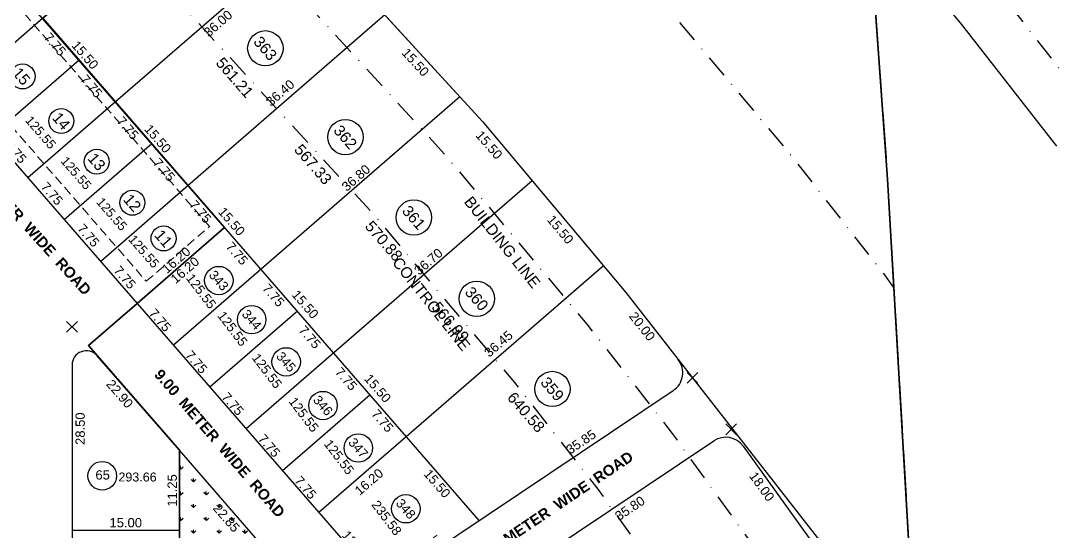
# Model space of a CAD drawing. Header units: millimetres. Extents: x 26213 to 35402, y -1028 to 2462.
# Drawn here: x 35044 to 35188.8, y 652.1 to 723.6 of the extents above; entities that cross this region are included whole.
import ezdxf
from ezdxf.enums import TextEntityAlignment as Align

# ---------------------------------------------------------------- set-up
doc = ezdxf.new("R2010")
doc.units = ezdxf.units.MM
doc.header["$PDMODE"] = 3
doc.header["$PDSIZE"] = 0.75
for name, pattern in [('1', [0]), ('DASHDOT2', [12.7, 6.35, -3.175, 0, -3.175]), ('DASHED', [19.05, 12.7, -6.35]), ('DASHED2', [9.525, 6.35, -3.175])]:
    doc.linetypes.add(name, pattern=pattern)
for name, color, linetype in [('AREA', 7, 'Continuous'), ('CENTER LINE', 225, 'Continuous'), ('Chamber', 7, '1'), ('DIMEMSION', 7, 'Continuous'), ('NUMBRING', 162, 'Continuous'), ('OPEN SPACE', 3, 'Continuous'), ('POINT', 190, 'Continuous'), ('ROAD', 7, 'Continuous'), ('SOLID HATCH', 253, 'Continuous')]:
    doc.layers.add(name, color=color, linetype=linetype)
doc.layers.add('CIRCLE', color=197, linetype='Continuous', lineweight=30)
doc.layers.add('LAYOUT PLAN', color=7, linetype='Continuous', lineweight=25)
doc.styles.get("Standard").update_dxf_attribs({"font": 'arial.ttf'})
doc.dimstyles.new('LAYOUT PLAN', dxfattribs={"dimtxt": 1.3, "dimasz": 1, "dimexe": 0.18, "dimexo": 0.0625, "dimgap": 0.09, "dimtad": 0, "dimrnd": 0.05, "dimzin": 0, "dimdsep": 46, "dimtxsty": 'Standard', "dimcen": 0, "dimse1": 1, "dimse2": 1, "dimsd1": 1, "dimsd2": 1, "dimadec": 0, "dimazin": 0, "dimtfac": 1, "dimtofl": 0, "dimtmove": 0, "dimatfit": 3, "dimfxl": 1, "dimtolj": 1, "dimtzin": 0, "dimarcsym": 0})

# ---------------------------------------------------------------- blocks, each defined once
blk = doc.blocks.new('*D3237')
at = {"layer": 'Defpoints', "color": 0, "ltscale": 2}
for p in [(35066.17, 663.56), (35067.17, 663.56), (35066.17, 630.34)]:
    blk.add_point(p, dxfattribs=at)
at = {"layer": 'DIMEMSION', "color": 0, "ltscale": 2, "insert": (35067.17, 646.95), "char_height": 1.3, "attachment_point": 5, "rotation": 89.9936}
blk.add_mtext('\\A1;33.25', dxfattribs=at)
blk = doc.blocks.new('*D3238')
at = {"layer": 'Defpoints', "color": 0, "ltscale": 2}
for p in [(35066.17, 663.56), (35081.17, 646.3), (35080.22, 645.48)]:
    blk.add_point(p, dxfattribs=at)
at = {"layer": 'DIMEMSION', "color": 0, "ltscale": 2, "insert": (35072.73, 654.11), "char_height": 1.3, "attachment_point": 5, "rotation": 310.9759}
blk.add_mtext('\\A1;22.85', dxfattribs=at)
blk = doc.blocks.new('*D3271')
at = {"layer": 'Defpoints', "color": 0, "ltscale": 2}
for p in [(35072.48, 694.72), (35076.76, 688.17), (35077.57, 688.87)]:
    blk.add_point(p, dxfattribs=at)
at = {"layer": 'DIMEMSION', "color": 0, "ltscale": 2, "insert": (35074.21, 691.09), "char_height": 1.3, "attachment_point": 5, "rotation": 310.9759}
blk.add_mtext('\\A1;7.75', dxfattribs=at)
blk = doc.blocks.new('*D3272')
at = {"layer": 'Defpoints', "color": 0, "ltscale": 2}
for p in [(35077.57, 688.87), (35081.84, 682.32), (35082.65, 683.02)]:
    blk.add_point(p, dxfattribs=at)
at = {"layer": 'DIMEMSION', "color": 0, "ltscale": 2, "insert": (35079.3, 685.24), "char_height": 1.3, "attachment_point": 5, "rotation": 310.9759}
blk.add_mtext('\\A1;7.75', dxfattribs=at)
blk = doc.blocks.new('*D3273')
at = {"layer": 'Defpoints', "color": 0, "ltscale": 2}
for p in [(35082.65, 683.02), (35086.92, 676.47), (35087.73, 677.17)]:
    blk.add_point(p, dxfattribs=at)
at = {"layer": 'DIMEMSION', "color": 0, "ltscale": 2, "insert": (35084.38, 679.39), "char_height": 1.3, "attachment_point": 5, "rotation": 310.9759}
blk.add_mtext('\\A1;7.75', dxfattribs=at)
blk = doc.blocks.new('*D3274')
at = {"layer": 'Defpoints', "color": 0, "ltscale": 2}
for p in [(35087.73, 677.17), (35092, 670.62), (35092.81, 671.32)]:
    blk.add_point(p, dxfattribs=at)
at = {"layer": 'DIMEMSION', "color": 0, "ltscale": 2, "insert": (35089.46, 673.54), "char_height": 1.3, "attachment_point": 5, "rotation": 310.9759}
blk.add_mtext('\\A1;7.75', dxfattribs=at)
blk = doc.blocks.new('*D3275')
at = {"layer": 'Defpoints', "color": 0, "ltscale": 2}
for p in [(35092.81, 671.32), (35097.08, 664.76), (35097.89, 665.47)]:
    blk.add_point(p, dxfattribs=at)
at = {"layer": 'DIMEMSION', "color": 0, "ltscale": 2, "insert": (35094.54, 667.69), "char_height": 1.3, "attachment_point": 5, "rotation": 310.9759}
blk.add_mtext('\\A1;7.75', dxfattribs=at)
blk = doc.blocks.new('*D3276')
at = {"layer": 'Defpoints', "color": 0, "ltscale": 2}
for p in [(35097.89, 665.47), (35107.25, 653.06), (35108.06, 653.76)]:
    blk.add_point(p, dxfattribs=at)
at = {"layer": 'DIMEMSION', "color": 0, "ltscale": 2, "insert": (35102.17, 658.91), "char_height": 1.3, "attachment_point": 5, "rotation": 310.9759}
blk.add_mtext('\\A1;15.50', dxfattribs=at)
blk = doc.blocks.new('*D3277')
at = {"layer": 'Defpoints', "color": 0, "ltscale": 2}
for p in [(35107.52, 654.57), (35108.06, 653.76), (35094.49, 644.68)]:
    blk.add_point(p, dxfattribs=at)
at = {"layer": 'DIMEMSION', "color": 0, "ltscale": 2, "insert": (35100.74, 650.03), "char_height": 1.3, "attachment_point": 5, "rotation": 33.825}
blk.add_mtext('\\A1;16.35', dxfattribs=at)
blk = doc.blocks.new('*D3278')
at = {"layer": 'Defpoints', "color": 0, "ltscale": 2}
for p in [(35085.66, 654.85), (35086.33, 655.43), (35094.49, 644.68)]:
    blk.add_point(p, dxfattribs=at)
at = {"layer": 'DIMEMSION', "color": 0, "ltscale": 2, "insert": (35090.75, 650.34), "char_height": 1.3, "attachment_point": 5, "rotation": 310.9759}
blk.add_mtext('\\A1;13.45', dxfattribs=at)
blk = doc.blocks.new('*D3279')
at = {"layer": 'Defpoints', "color": 0, "ltscale": 2}
for p in [(35080.58, 660.7), (35081.25, 661.28), (35085.66, 654.85)]:
    blk.add_point(p, dxfattribs=at)
at = {"layer": 'DIMEMSION', "color": 0, "ltscale": 2, "insert": (35083.79, 658.35), "char_height": 1.3, "attachment_point": 5, "rotation": 310.9759}
blk.add_mtext('\\A1;7.75', dxfattribs=at)
blk = doc.blocks.new('*D3280')
at = {"layer": 'Defpoints', "color": 0, "ltscale": 2}
for p in [(35075.5, 666.55), (35076.17, 667.13), (35080.58, 660.7)]:
    blk.add_point(p, dxfattribs=at)
at = {"layer": 'DIMEMSION', "color": 0, "ltscale": 2, "insert": (35078.71, 664.2), "char_height": 1.3, "attachment_point": 5, "rotation": 310.9759}
blk.add_mtext('\\A1;7.75', dxfattribs=at)
blk = doc.blocks.new('*D3281')
at = {"layer": 'Defpoints', "color": 0, "ltscale": 2}
for p in [(35070.42, 672.4), (35071.08, 672.98), (35075.5, 666.55)]:
    blk.add_point(p, dxfattribs=at)
at = {"layer": 'DIMEMSION', "color": 0, "ltscale": 2, "insert": (35073.62, 670.05), "char_height": 1.3, "attachment_point": 5, "rotation": 310.9759}
blk.add_mtext('\\A1;7.75', dxfattribs=at)
blk = doc.blocks.new('*D3282')
at = {"layer": 'Defpoints', "color": 0, "ltscale": 2}
for p in [(35065.33, 678.25), (35066, 678.83), (35070.42, 672.4)]:
    blk.add_point(p, dxfattribs=at)
at = {"layer": 'DIMEMSION', "color": 0, "ltscale": 2, "insert": (35068.54, 675.9), "char_height": 1.3, "attachment_point": 5, "rotation": 310.9759}
blk.add_mtext('\\A1;7.75', dxfattribs=at)
blk = doc.blocks.new('*D3283')
at = {"layer": 'Defpoints', "color": 0, "ltscale": 2}
for p in [(35060.25, 684.1), (35060.92, 684.68), (35065.33, 678.25)]:
    blk.add_point(p, dxfattribs=at)
at = {"layer": 'DIMEMSION', "color": 0, "ltscale": 2, "insert": (35063.46, 681.76), "char_height": 1.3, "attachment_point": 5, "rotation": 310.9759}
blk.add_mtext('\\A1;7.75', dxfattribs=at)
blk = doc.blocks.new('*D3286')
at = {"layer": 'Defpoints', "color": 0, "ltscale": 2}
for p in [(35094.89, 724.45), (35105.35, 713), (35104.37, 712.11)]:
    blk.add_point(p, dxfattribs=at)
at = {"layer": 'DIMEMSION', "color": 0, "ltscale": 2, "insert": (35099.14, 717.83), "char_height": 1.3, "attachment_point": 5, "rotation": 312.4347}
blk.add_mtext('\\A1;15.50', dxfattribs=at)
blk = doc.blocks.new('*D3287')
at = {"layer": 'Defpoints', "color": 0, "ltscale": 2}
for p in [(35105.35, 713), (35115.51, 701.3), (35114.5, 700.42)]:
    blk.add_point(p, dxfattribs=at)
at = {"layer": 'DIMEMSION', "color": 0, "ltscale": 2, "insert": (35109.42, 706.27), "char_height": 1.3, "attachment_point": 5, "rotation": 310.9759}
blk.add_mtext('\\A1;15.50', dxfattribs=at)
blk = doc.blocks.new('*D3288')
at = {"layer": 'Defpoints', "color": 0, "ltscale": 2}
for p in [(35115.45, 701.25), (35125.4, 689.36), (35124.35, 688.48)]:
    blk.add_point(p, dxfattribs=at)
at = {"layer": 'DIMEMSION', "color": 0, "ltscale": 2, "insert": (35119.38, 694.43), "char_height": 1.3, "attachment_point": 5, "rotation": 309.9354}
blk.add_mtext('\\A1;15.50', dxfattribs=at)
blk = doc.blocks.new('*D3289')
at = {"layer": 'Defpoints', "color": 0, "ltscale": 2}
for p in [(35125.4, 689.36), (35137.83, 673.71), (35137.02, 673.08)]:
    blk.add_point(p, dxfattribs=at)
at = {"layer": 'DIMEMSION', "color": 0, "ltscale": 2, "insert": (35130.81, 680.9), "char_height": 1.3, "attachment_point": 5, "rotation": 308.4379}
blk.add_mtext('\\A1;20.00', dxfattribs=at)
blk = doc.blocks.new('*D3290')
at = {"layer": 'Defpoints', "color": 0, "ltscale": 2}
for p in [(35137.15, 674.72), (35137.83, 673.71), (35108.06, 653.76)]:
    blk.add_point(p, dxfattribs=at)
at = {"layer": 'DIMEMSION', "color": 0, "ltscale": 2, "insert": (35122.27, 664.74), "char_height": 1.3, "attachment_point": 5, "rotation": 33.825}
blk.add_mtext('\\A1;35.85', dxfattribs=at)
blk = doc.blocks.new('*D3291')
at = {"layer": 'Defpoints', "color": 0, "ltscale": 2}
for p in [(35124.5, 690.41), (35125.4, 689.36), (35097.89, 665.47)]:
    blk.add_point(p, dxfattribs=at)
at = {"layer": 'DIMEMSION', "color": 0, "ltscale": 2, "insert": (35110.74, 678.46), "char_height": 1.3, "attachment_point": 5, "rotation": 40.9759}
blk.add_mtext('\\A1;36.45', dxfattribs=at)
blk = doc.blocks.new('*D3292')
at = {"layer": 'Defpoints', "color": 0, "ltscale": 2}
for p in [(35114.81, 701.99), (35115.45, 701.25), (35087.73, 677.17)]:
    blk.add_point(p, dxfattribs=at)
at = {"layer": 'DIMEMSION', "color": 0, "ltscale": 2, "insert": (35100.95, 689.95), "char_height": 1.3, "attachment_point": 5, "rotation": 40.9759}
blk.add_mtext('\\A1;36.70', dxfattribs=at)
blk = doc.blocks.new('*D3293')
at = {"layer": 'Defpoints', "color": 0, "ltscale": 2}
for p in [(35104.72, 713.73), (35105.35, 713), (35077.57, 688.87)]:
    blk.add_point(p, dxfattribs=at)
at = {"layer": 'DIMEMSION', "color": 0, "ltscale": 2, "insert": (35090.83, 701.66), "char_height": 1.3, "attachment_point": 5, "rotation": 40.9777}
blk.add_mtext('\\A1;36.80', dxfattribs=at)
blk = doc.blocks.new('*D3294')
at = {"layer": 'Defpoints', "color": 0, "ltscale": 2}
for p in [(35093.99, 725.48), (35094.89, 724.45), (35067.4, 700.58)]:
    blk.add_point(p, dxfattribs=at)
at = {"layer": 'DIMEMSION', "color": 0, "ltscale": 2, "insert": (35080.25, 713.54), "char_height": 1.3, "attachment_point": 5, "rotation": 40.9759}
blk.add_mtext('\\A1;36.40', dxfattribs=at)
blk = doc.blocks.new('*D3295')
at = {"layer": 'Defpoints', "color": 0, "ltscale": 2}
for p in [(35084.42, 735.89), (35085.15, 735.06), (35057.24, 712.28)]:
    blk.add_point(p, dxfattribs=at)
at = {"layer": 'DIMEMSION', "color": 0, "ltscale": 2, "insert": (35071.56, 723.25), "char_height": 1.3, "attachment_point": 5, "rotation": 40.9759}
blk.add_mtext('\\A1;36.00', dxfattribs=at)
blk = doc.blocks.new('*D3296')
at = {"layer": 'Defpoints', "color": 0, "ltscale": 2}
for p in [(35047.07, 723.98), (35058.07, 713), (35057.24, 712.28)]:
    blk.add_point(p, dxfattribs=at)
at = {"layer": 'DIMEMSION', "color": 0, "ltscale": 2, "insert": (35052.99, 718.85), "char_height": 1.3, "attachment_point": 5, "rotation": 310.9759}
blk.add_mtext('\\A1;15.50', dxfattribs=at)
blk = doc.blocks.new('*D3297')
at = {"layer": 'Defpoints', "color": 0, "ltscale": 2}
for p in [(35057.24, 712.28), (35068.22, 701.29), (35067.4, 700.58)]:
    blk.add_point(p, dxfattribs=at)
at = {"layer": 'DIMEMSION', "color": 0, "ltscale": 2, "insert": (35063.14, 707.14), "char_height": 1.3, "attachment_point": 5, "rotation": 310.9759}
blk.add_mtext('\\A1;15.50', dxfattribs=at)
blk = doc.blocks.new('*D3298')
at = {"layer": 'Defpoints', "color": 0, "ltscale": 2}
for p in [(35067.4, 700.58), (35078.54, 689.72), (35077.57, 688.87)]:
    blk.add_point(p, dxfattribs=at)
at = {"layer": 'DIMEMSION', "color": 0, "ltscale": 2, "insert": (35073.46, 695.57), "char_height": 1.3, "attachment_point": 5, "rotation": 310.9759}
blk.add_mtext('\\A1;15.50', dxfattribs=at)
blk = doc.blocks.new('*D3299')
at = {"layer": 'Defpoints', "color": 0, "ltscale": 2}
for p in [(35077.56, 688.87), (35088.82, 678.12), (35087.73, 677.17)]:
    blk.add_point(p, dxfattribs=at)
at = {"layer": 'DIMEMSION', "color": 0, "ltscale": 2, "insert": (35083.74, 683.97), "char_height": 1.3, "attachment_point": 5, "rotation": 310.9759}
blk.add_mtext('\\A1;15.50', dxfattribs=at)
blk = doc.blocks.new('*D3300')
at = {"layer": 'Defpoints', "color": 0, "ltscale": 2}
for p in [(35087.73, 677.17), (35098.94, 666.38), (35097.89, 665.47)]:
    blk.add_point(p, dxfattribs=at)
at = {"layer": 'DIMEMSION', "color": 0, "ltscale": 2, "insert": (35093.86, 672.23), "char_height": 1.3, "attachment_point": 5, "rotation": 310.9759}
blk.add_mtext('\\A1;15.50', dxfattribs=at)
blk = doc.blocks.new('*D3301')
at = {"layer": 'Defpoints', "color": 0, "ltscale": 2}
for p in [(35143.23, 666.5), (35143.96, 665.4), (35113.5, 646.58)]:
    blk.add_point(p, dxfattribs=at)
at = {"layer": 'DIMEMSION', "color": 0, "ltscale": 2, "insert": (35129.1, 655.45), "char_height": 1.3, "attachment_point": 5, "rotation": 33.825}
blk.add_mtext('\\A1;35.80', dxfattribs=at)
blk = doc.blocks.new('*D3302')
at = {"layer": 'Defpoints', "color": 0, "ltscale": 2}
for p in [(35143.23, 666.5), (35153.72, 651.86), (35152.77, 651.18)]:
    blk.add_point(p, dxfattribs=at)
at = {"layer": 'DIMEMSION', "color": 0, "ltscale": 2, "insert": (35147.53, 658.5), "char_height": 1.3, "attachment_point": 5, "rotation": 305.6566}
blk.add_mtext('\\A1;18.00', dxfattribs=at)
blk = doc.blocks.new('*D3317')
at = {"layer": 'Defpoints', "color": 0, "ltscale": 2}
for p in [(35097.89, 665.47), (35098.77, 664.46), (35085.66, 654.85)]:
    blk.add_point(p, dxfattribs=at)
at = {"layer": 'DIMEMSION', "color": 0, "ltscale": 2, "insert": (35092.65, 659.15), "char_height": 1.3, "attachment_point": 5, "rotation": 40.9759}
blk.add_mtext('\\A1;16.20', dxfattribs=at)
blk = doc.blocks.new('*D3056')
at = {"layer": 'Defpoints', "color": 0, "ltscale": 2}
for p in [(35072.48, 694.72), (35073.05, 694.07), (35060.25, 684.1)]:
    blk.add_point(p, dxfattribs=at)
at = {"layer": 'DIMEMSION', "color": 0, "ltscale": 2, "insert": (35066.94, 688.76), "char_height": 1.3, "attachment_point": 5, "rotation": 40.9759}
blk.add_mtext('\\A1;16.20', dxfattribs=at)
blk = doc.blocks.new('*D3694')
at = {"layer": 'Defpoints', "color": 0, "ltscale": 2}
for p in [(35051.17, 652.34), (35052.31, 652.34), (35051.17, 642.34)]:
    blk.add_point(p, dxfattribs=at)
at = {"layer": 'DIMEMSION', "color": 0, "ltscale": 2, "insert": (35052.31, 647.34), "char_height": 1.3, "attachment_point": 5, "rotation": 90}
blk.add_mtext('\\A1;10.00', dxfattribs=at)
blk = doc.blocks.new('*D3695')
at = {"layer": 'Defpoints', "color": 0, "ltscale": 2}
for p in [(35051.17, 680.84), (35052.31, 680.84), (35051.17, 652.34)]:
    blk.add_point(p, dxfattribs=at)
at = {"layer": 'DIMEMSION', "color": 0, "ltscale": 2, "insert": (35052.31, 666.59), "char_height": 1.3, "attachment_point": 5, "rotation": 90}
blk.add_mtext('\\A1;28.50', dxfattribs=at)
blk = doc.blocks.new('*D3696')
at = {"layer": 'Defpoints', "color": 0, "ltscale": 2}
for p in [(35051.17, 680.84), (35066.17, 663.56), (35065.33, 662.84)]:
    blk.add_point(p, dxfattribs=at)
at = {"layer": 'DIMEMSION', "color": 0, "ltscale": 2, "insert": (35057.83, 671.47), "char_height": 1.3, "attachment_point": 5, "rotation": 310.9759}
blk.add_mtext('\\A1;22.90', dxfattribs=at)
blk = doc.blocks.new('*D3697')
at = {"layer": 'Defpoints', "color": 0, "ltscale": 2}
for p in [(35066.17, 663.56), (35065.17, 652.34), (35066.17, 652.34)]:
    blk.add_point(p, dxfattribs=at)
at = {"layer": 'DIMEMSION', "color": 0, "ltscale": 2, "insert": (35065.17, 657.95), "char_height": 1.3, "attachment_point": 5, "rotation": 90}
blk.add_mtext('\\A1;11.25', dxfattribs=at)
blk = doc.blocks.new('*D3698')
at = {"layer": 'Defpoints', "color": 0, "ltscale": 2}
for p in [(35066.17, 652.34), (35065.17, 642.34), (35066.17, 642.34)]:
    blk.add_point(p, dxfattribs=at)
at = {"layer": 'DIMEMSION', "color": 0, "ltscale": 2, "insert": (35065.17, 647.34), "char_height": 1.3, "attachment_point": 5, "rotation": 90}
blk.add_mtext('\\A1;10.00', dxfattribs=at)
blk = doc.blocks.new('*D3806')
at = {"layer": 'Defpoints', "color": 0, "ltscale": 2}
for p in [(35051.17, 653.43), (35051.17, 652.34), (35066.17, 652.34)]:
    blk.add_point(p, dxfattribs=at)
at = {"layer": 'DIMEMSION', "color": 0, "ltscale": 2, "insert": (35058.67, 653.43), "char_height": 1.3, "attachment_point": 5}
blk.add_mtext('\\A1;15.00', dxfattribs=at)
blk = doc.blocks.new('*D3807')
at = {"layer": 'Defpoints', "color": 0, "ltscale": 2}
for p in [(35066.57, 699.86), (35067.4, 700.58), (35072.48, 694.72)]:
    blk.add_point(p, dxfattribs=at)
at = {"layer": 'DIMEMSION', "color": 0, "ltscale": 2, "insert": (35069.11, 696.93), "char_height": 1.3, "attachment_point": 5, "rotation": 310.9759}
blk.add_mtext('\\A1;7.75', dxfattribs=at)
blk = doc.blocks.new('*D3808')
at = {"layer": 'Defpoints', "color": 0, "ltscale": 2}
for p in [(35061.49, 705.71), (35062.32, 706.43), (35067.4, 700.58)]:
    blk.add_point(p, dxfattribs=at)
at = {"layer": 'DIMEMSION', "color": 0, "ltscale": 2, "insert": (35064.03, 702.78), "char_height": 1.3, "attachment_point": 5, "rotation": 310.9759}
blk.add_mtext('\\A1;7.75', dxfattribs=at)
blk = doc.blocks.new('*D3809')
at = {"layer": 'Defpoints', "color": 0, "ltscale": 2}
for p in [(35056.41, 711.56), (35057.24, 712.28), (35062.32, 706.43)]:
    blk.add_point(p, dxfattribs=at)
at = {"layer": 'DIMEMSION', "color": 0, "ltscale": 2, "insert": (35058.95, 708.63), "char_height": 1.3, "attachment_point": 5, "rotation": 310.9759}
blk.add_mtext('\\A1;7.75', dxfattribs=at)
blk = doc.blocks.new('*D3810')
at = {"layer": 'Defpoints', "color": 0, "ltscale": 2}
for p in [(35051.33, 717.41), (35052.15, 718.13), (35057.24, 712.28)]:
    blk.add_point(p, dxfattribs=at)
at = {"layer": 'DIMEMSION', "color": 0, "ltscale": 2, "insert": (35053.87, 714.48), "char_height": 1.3, "attachment_point": 5, "rotation": 310.9759}
blk.add_mtext('\\A1;7.75', dxfattribs=at)
blk = doc.blocks.new('*D3811')
at = {"layer": 'Defpoints', "color": 0, "ltscale": 2}
for p in [(35046.24, 723.26), (35047.07, 723.98), (35052.15, 718.13)]:
    blk.add_point(p, dxfattribs=at)
at = {"layer": 'DIMEMSION', "color": 0, "ltscale": 2, "insert": (35048.79, 720.34), "char_height": 1.3, "attachment_point": 5, "rotation": 310.9759}
blk.add_mtext('\\A1;7.75', dxfattribs=at)
blk = doc.blocks.new('*D3816')
at = {"layer": 'Defpoints', "color": 0, "ltscale": 2}
for p in [(35071.83, 695.47), (35072.48, 694.72), (35060.25, 684.1)]:
    blk.add_point(p, dxfattribs=at)
at = {"layer": 'DIMEMSION', "color": 0, "ltscale": 2, "insert": (35065.72, 690.16), "char_height": 1.3, "attachment_point": 5, "rotation": 40.9759}
blk.add_mtext('\\A1;16.20', dxfattribs=at)
blk = doc.blocks.new('*D3817')
at = {"layer": 'Defpoints', "color": 0, "ltscale": 2}
for p in [(35055.17, 689.95), (35056, 690.67), (35060.25, 684.1)]:
    blk.add_point(p, dxfattribs=at)
at = {"layer": 'DIMEMSION', "color": 0, "ltscale": 2, "insert": (35058.54, 687.74), "char_height": 1.3, "attachment_point": 5, "rotation": 310.9759}
blk.add_mtext('\\A1;7.75', dxfattribs=at)
blk = doc.blocks.new('*D3818')
at = {"layer": 'Defpoints', "color": 0, "ltscale": 2}
for p in [(35050.91, 696.52), (35050.09, 695.8), (35055.17, 689.95)]:
    blk.add_point(p, dxfattribs=at)
at = {"layer": 'DIMEMSION', "color": 0, "ltscale": 2, "insert": (35053.46, 693.6), "char_height": 1.3, "attachment_point": 5, "rotation": 310.9759}
blk.add_mtext('\\A1;7.75', dxfattribs=at)
blk = doc.blocks.new('*D3819')
at = {"layer": 'Defpoints', "color": 0, "ltscale": 2}
for p in [(35045.83, 702.37), (35045.01, 701.65), (35050.09, 695.8)]:
    blk.add_point(p, dxfattribs=at)
at = {"layer": 'DIMEMSION', "color": 0, "ltscale": 2, "insert": (35048.37, 699.45), "char_height": 1.3, "attachment_point": 5, "rotation": 310.9759}
blk.add_mtext('\\A1;7.75', dxfattribs=at)
blk = doc.blocks.new('*D3820')
at = {"layer": 'Defpoints', "color": 0, "ltscale": 2}
for p in [(35040.75, 708.22), (35039.92, 707.51), (35045.01, 701.65)]:
    blk.add_point(p, dxfattribs=at)
at = {"layer": 'DIMEMSION', "color": 0, "ltscale": 2, "insert": (35043.29, 705.3), "char_height": 1.3, "attachment_point": 5, "rotation": 310.9759}
blk.add_mtext('\\A1;7.75', dxfattribs=at)

msp = doc.modelspace()

# ---------------------------------------------------------------- hatches: boundary and pattern name
h = msp.add_hatch()
h.set_pattern_fill('GRASS,_O', color=3, scale=0.1)
h.set_pattern_definition([(90, (4923.2126, 626.8076), (-1.79605, 1.79605), [0.47625, -3.11585]), (45, (4923.2126, 626.8076), (-1.79605122, 1.79605122), [0.47625, -2.06375]), (135, (4923.2126, 626.8076), (-1.79605122, -1.79605122), [0.47625, -2.06375])])
h.paths.add_polyline_path([(35066.167, 630.335), (35081.167, 630.335), (35081.167, 645.175, 0.1807211), (35080.432, 647.142), (35066.171, 663.562), (35066.167, 653.196)])
h.paths.add_polyline_path([(35074.599, 636.912, -1), (35070.599, 636.912, -1)], flags=16)
h.paths.add_polyline_path([(35071.014, 630.247), (35076.209, 630.247), (35076.209, 632.925), (35071.014, 632.925)], flags=9)
h.paths.add_polyline_path([(35081.436, 635.656), (35081.436, 640.85), (35078.757, 640.85), (35078.757, 635.656)], flags=9)
h.paths.add_polyline_path([(35068.514, 644.349), (35068.514, 649.544), (35065.835, 649.544), (35065.835, 644.349)], flags=9)
h.paths.add_polyline_path([(35070.011, 655.18), (35073.418, 651.258), (35075.44, 653.014), (35072.034, 656.936)], flags=24)
h.paths.add_polyline_path([(35070.904, 634.61), (35074.399, 634.61), (35074.399, 639.383), (35070.904, 639.383)], flags=24)
h.paths.add_polyline_path([(35067.958, 639.909), (35080.249, 639.909), (35080.249, 644.712), (35067.958, 644.712)], flags=24)

# ---------------------------------------------------------------- linework, layer by layer
at = {"ltscale": 2}
msp.add_line((35082.647, 683.021), (35070.416, 672.398), dxfattribs=at)
at = {"color": 1, "lineweight": 35}
for points in [[(35178.167, 404.589), (35181.38, 290.065), (35181.38, 290.065), (34953.574, 285.764), (34953.574, 567.995), (34956.321, 602.668), (34961.196, 880.404), (35152.829, 872.299), (35165.087, 701.488), (35174.34, 542.335), (35174.387, 542.333), (35178.167, 404.589)], [(35060.252, 684.101), (35060.252, 684.101), (35072.483, 694.724), (35047.073, 723.98), (35073.542, 746.97), (35051.681, 768.47), (35029.209, 788.595), (35005.929, 807.673), (34981.342, 826.215), (34960.503, 840.963), (34959.33, 774.106), (34958.891, 749.106), (34958.575, 731.106), (34958.364, 719.106), (34957.387, 663.432), (34956.843, 632.442), (34956.606, 618.92), (34956.321, 602.668), (34953.574, 567.995), (34953.574, 539.335), (34953.574, 484.486)], [(35060.252, 684.101), (35060.252, 684.101), (35072.483, 694.724), (35047.073, 723.98), (35073.542, 746.97), (35051.681, 768.47), (35029.209, 788.595), (35005.929, 807.673), (34981.342, 826.215), (34960.503, 840.963), (34959.33, 774.106), (34958.891, 749.106), (34958.575, 731.106), (34958.364, 719.106), (34957.387, 663.432), (34956.843, 632.442), (34956.606, 618.92), (34956.321, 602.668), (34953.574, 567.995), (34953.574, 539.335), (34953.574, 484.486)], [(35066.167, 441.835), (35066.167, 653.196), (35066.171, 663.562), (35053.457, 678.199), (35060.252, 684.101)], [(35066.167, 441.835), (35066.167, 653.196), (35066.171, 663.562), (35053.457, 678.199), (35060.252, 684.101)]]:
    msp.add_lwpolyline(points, dxfattribs=at)
at = {"layer": 'CENTER LINE', "color": 5, "linetype": 'DASHDOT2', "ltscale": 0.5, "flags": 128}
for points in [[(34949.604, 928.023), (34993.301, 899.834), (35020.874, 880.318), (35047.35, 860.353), (35072.814, 839.485), (35097.545, 817.336), (35129.258, 786.147), (35158.923, 753.699), (35180.658, 727.736), (35194.28, 710.272), (35196.036, 707.825)], [(34929.547, 896.931), (34972.575, 869.174), (34999.043, 850.44), (35024.476, 831.261), (35048.734, 811.382), (35072.217, 790.35), (35102.613, 760.456), (35131.071, 729.328), (35151.877, 704.476), (35164.649, 688.101), (35165.973, 686.256)], [(34929.547, 896.931), (34972.575, 869.174), (34999.043, 850.44), (35024.476, 831.261), (35048.734, 811.382), (35072.217, 790.35), (35102.613, 760.456), (35131.071, 729.328), (35151.877, 704.476), (35164.649, 688.101), (35165.973, 686.256)]]:
    msp.add_lwpolyline(points, dxfattribs=at)
at = {"layer": 'CENTER LINE', "color": 1, "linetype": 'DASHDOT2', "ltscale": 0.5, "flags": 128}
for points in [[(34929.547, 852.9), (34951.849, 838.513), (34977.212, 820.562), (35001.602, 802.17), (35024.653, 783.278), (35046.889, 763.364), (35075.968, 734.765), (35103.219, 704.958), (35123.096, 681.216), (35135.018, 665.93), (35152.335, 641.793), (35170.116, 614.987)], [(34929.547, 852.9), (34951.849, 838.513), (34977.212, 820.562), (35001.602, 802.17), (35024.653, 783.278), (35046.889, 763.364), (35075.968, 734.765), (35103.219, 704.958), (35121.077, 683.627)]]:
    msp.add_lwpolyline(points, dxfattribs=at)
at = {"layer": 'CENTER LINE', "linetype": 'DASHDOT2', "ltscale": 0.5, "flags": 128}
for points in [[(34929.547, 837.43), (34944.566, 827.741), (34969.541, 810.064), (34993.565, 791.948), (35016.193, 773.404), (35037.99, 753.883), (35066.607, 725.739), (35093.433, 696.396), (35112.983, 673.043), (35124.607, 658.14), (35141.633, 634.408), (35171.615, 589.211)], [(34929.547, 837.43), (34944.566, 827.741), (34969.541, 810.064), (34993.565, 791.948), (35016.193, 773.404), (35037.99, 753.883), (35066.607, 725.739), (35093.433, 696.396), (35110.926, 675.501)]]:
    msp.add_lwpolyline(points, dxfattribs=at)
at = {"layer": 'Chamber', "linetype": 'DASHED2'}
for p, q in [((35152.829, 872.299), (35165.087, 701.488)), ((35165.087, 701.488), (35174.34, 542.335))]:
    msp.add_line(p, q, dxfattribs=at)
at = {"layer": 'CIRCLE'}
for centre, radius in [((35078.172, 719.784), 2.47), ((35044.259, 715.848), 1.744), ((35049.662, 709.607), 1.744), ((35089.356, 707.37), 2.47), ((35054.621, 703.917), 1.744), ((35059.602, 698.181), 1.744), ((35098.917, 696.119), 2.47), ((35063.949, 693.192), 1.744), ((35071.674, 687.311), 1.982), ((35107.698, 684.76), 2.47), ((35076.271, 681.833), 1.982), ((35081.08, 675.935), 1.982), ((35118.267, 672.14), 2.47), ((35086.223, 669.829), 1.982), ((35091.156, 663.89), 1.982), ((35055.385, 659.997), 2), ((35097.799, 655.381), 1.982)]:
    msp.add_circle(centre, radius, dxfattribs=at)
at = {"layer": 'LAYOUT PLAN', "lineweight": 25}
for p, q in [((35152.829, 872.299), (35165.087, 701.488)), ((35152.829, 872.299), (35165.087, 701.488)), ((35165.087, 701.488), (35174.34, 542.335)), ((35066.171, 663.562), (35054.677, 676.795)), ((35066.171, 663.562), (35054.677, 676.795)), ((35051.167, 675.484), (35051.167, 545.335)), ((35066.167, 652.335), (35051.167, 652.335))]:
    msp.add_line(p, q, dxfattribs=at)
at = {"layer": 'LAYOUT PLAN', "ltscale": 2}
for p, q in [((35072.483, 694.724), (35025.368, 748.97)), ((35081.009, 739.626), (35108.488, 709.569)), ((35108.058, 653.765), (35047.073, 723.98)), ((35108.488, 709.569), (35128.541, 685.616)), ((35128.541, 685.616), (35135.843, 676.254)), ((35060.252, 684.101), (35092.759, 646.675)), ((35096.694, 646.15), (35135.148, 671.917)), ((35102.526, 639.224), (35140.813, 664.879)), ((35144.921, 664.136), (35158.097, 645.769))]:
    msp.add_line(p, q, dxfattribs=at)
at = {"layer": 'LAYOUT PLAN'}
for p, q in [((35012.902, 738.617), (35060.252, 684.101)), ((35084.424, 735.891), (35057.237, 712.278)), ((35094.886, 724.447), (35067.401, 700.575)), ((35047.073, 723.98), (35034.842, 713.357)), ((35052.155, 718.129), (35039.924, 707.506)), ((35105.348, 713.004), (35065.334, 678.25)), ((35057.237, 712.278), (35045.006, 701.655)), ((35062.319, 706.426), (35050.088, 695.803)), ((35115.452, 701.25), (35075.498, 666.548)), ((35067.401, 700.575), (35055.17, 689.952)), ((35125.404, 689.363), (35085.662, 654.845)), ((35092.811, 671.32), (35080.58, 660.697))]:
    msp.add_line(p, q, dxfattribs=at)
at = {"layer": 'LAYOUT PLAN', "lineweight": 25, "flags": 128}
msp.add_lwpolyline([(34943.26, 923.785), (34989.379, 894.034), (35016.744, 874.666), (35043.023, 854.849), (35068.258, 834.168), (35092.753, 812.23), (35124.217, 781.287), (35153.654, 749.088), (35175.213, 723.336), (35188.674, 706.077)], dxfattribs=at)
at = {"layer": 'LAYOUT PLAN', "flags": 128}
for points in [[(35016.811, 798.733, -0.0265914), (35017.068, 798.545), (35029.209, 788.595), (35051.681, 768.47), (35081.009, 739.626), (35108.488, 709.569), (35128.541, 685.616)], [(35016.811, 798.733, -0.0265914), (35017.068, 798.545), (35029.209, 788.595), (35051.681, 768.47), (35081.009, 739.626), (35108.488, 709.569), (35128.541, 685.616), (35169.028, 633.708)]]:
    msp.add_lwpolyline(points, format="xyb", dxfattribs=at)
at = {"layer": 'LAYOUT PLAN', "lineweight": 25}
msp.add_arc((35053.167, 675.484), 2, 40.97595, 180, dxfattribs=at)
at = {"layer": 'LAYOUT PLAN', "ltscale": 2}
for centre, start, end in [((35133.478, 674.409), 303.82502, 37.95324), ((35142.483, 662.387), 35.65662, 123.82502)]:
    msp.add_arc(centre, 3, start, end, dxfattribs=at)
at = {"layer": 'OPEN SPACE', "color": 116, "lineweight": 30, "ltscale": 2, "true_color": 0x006b36}
msp.add_lwpolyline([(35080.432, 647.142), (35066.171, 663.562), (35066.167, 653.196), (35066.167, 630.335), (35081.167, 630.335), (35081.167, 645.175, 0.1807211)], format="xyb", close=True, dxfattribs=at)
at = {"layer": 'POINT'}
for p in [(35051.167, 680.836), (35137.826, 673.711), (35143.227, 666.496)]:
    msp.add_point(p, dxfattribs=at)
at = {"layer": 'SOLID HATCH', "color": 9, "linetype": 'DASHED', "lineweight": 15, "ltscale": 0.1, "true_color": 0xc7c8ca}
msp.add_lwpolyline([(35016.385, 739.182), (35061.533, 687.201), (35070.367, 694.873), (35025.219, 746.854), (35016.385, 739.182)], dxfattribs=at)

# ---------------------------------------------------------------- texts
at = {"layer": 'AREA'}
for s, height, p in [('561.21', 1.545, (35073.892, 715.697)), ('125.55', 1.2687, (35046.791, 708.031)), ('567.33', 1.545, (35084.849, 703.557)), ('125.55', 1.2687, (35051.75, 702.341)), ('125.55', 1.2687, (35056.731, 696.605)), ('570.88', 1.545, (35094.728, 692.843)), ('125.55', 1.2687, (35061.216, 691.385)), ('566.99', 1.545, (35104.038, 681.512)), ('640.58', 1.545, (35114.607, 668.892))]:
    msp.add_text(s, height=height, rotation=310.97595, dxfattribs=at).set_placement(p, align=Align.MIDDLE_CENTER)
for s, p in [('15', (35044.088, 715.868)), ('14', (35049.662, 709.607)), ('13', (35054.621, 703.917)), ('12', (35059.602, 698.181)), ('11', (35063.949, 693.192))]:
    msp.add_text(s, height=1.545, rotation=310.97595, dxfattribs=at).set_placement(p, align=Align.MIDDLE)
at = {"layer": 'AREA', "color": 7}
for s, p in [('125.55', (35069.212, 685.815)), ('125.55', (35073.592, 680.57)), ('125.55', (35078.401, 674.671)), ('125.55', (35083.544, 668.565)), ('125.55', (35088.477, 662.626)), ('235.58', (35095.12, 654.117))]:
    msp.add_text(s, height=1.3, rotation=307.14961, dxfattribs=at).set_placement(p, align=Align.MIDDLE_CENTER)
at = {"layer": 'AREA'}
msp.add_text('293.66', height=1.25, dxfattribs=at).set_placement((35060.317, 659.83), align=Align.MIDDLE_CENTER)
at = {"layer": 'CENTER LINE', "color": 7, "linetype": 'DASHDOT2', "ltscale": 0.5}
for s, p in [('BUILDING LINE', (35111.274, 692.666)), ('CONTROL LINE', (35101.362, 684.044))]:
    msp.add_text(s, height=1.545, rotation=308.35961, dxfattribs=at).set_placement(p, align=Align.MIDDLE_CENTER)
at = {"layer": 'NUMBRING', "color": 7}
for s, height, p in [('363', 1.545, (35078.172, 719.784)), ('362', 1.545, (35089.356, 707.37)), ('361', 1.545, (35098.917, 696.119)), ('343', 1.3, (35071.674, 687.311)), ('360', 1.545, (35107.698, 684.76)), ('344', 1.3, (35076.271, 681.833)), ('345', 1.3, (35081.08, 675.935)), ('359', 1.545, (35118.267, 672.14)), ('346', 1.3, (35086.223, 669.829)), ('347', 1.3, (35091.156, 663.89)), ('348', 1.3, (35097.799, 655.381))]:
    msp.add_text(s, height=height, rotation=310.97595, dxfattribs=at).set_placement(p, align=Align.MIDDLE)
msp.add_text('65', height=1.3, dxfattribs=at).set_placement((35055.449, 660.127), align=Align.MIDDLE)
at = {"layer": 'ROAD', "char_height": 1.5}
for s, insert, width, attachment_point, rotation in [('{\\fArial|b1|i0|c0|p34;9.00  METER  WIDE  ROAD}', (35053.415, 685.602), 54.26794, 6, 312.11798), ('\\pi7.1949;{\\fArial|b1|i0|c0|p34;9.00  METER  WIDE  ROAD}', (35058.405, 680.02), 40.76564, 4, 310.83364), ('\\pi8.9499;{\\fArial|b1|i0|c0|p34;9.00  METER  WIDE  ROAD}', (35099.897, 643.065), 44.27566, 4, 33.99749)]:
    msp.add_mtext(s, dxfattribs=dict(at, insert=insert, width=width, attachment_point=attachment_point, rotation=rotation))

# ---------------------------------------------------------------- dimensions: what is measured, and where the dimension line sits
at = {"layer": 'DIMEMSION', "ltscale": 2}
for p1, p2, distance, picture, middle in [((35057.237, 712.278), (35084.424, 735.891), -1.107, '*D3295', (35071.556, 723.249)), ((35067.401, 700.575), (35094.886, 724.447), 1.366, '*D3294', (35080.248, 713.542)), ((35094.8857, 724.44745), (35105.34771, 713.00401), -1.32481, '*D3286', (35099.13894, 717.83182)), ((35047.073, 723.98), (35057.237, 712.278), 1.104, '*D3296', (35052.988, 718.853)), ((35077.565, 688.872), (35105.348, 713.004), 0.962, '*D3293', (35090.826, 701.664)), ((35105.348, 713.004), (35115.512, 701.302), -1.344, '*D3287', (35109.415, 706.272)), ((35057.237, 712.278), (35067.401, 700.575), 1.089, '*D3297', (35063.141, 707.14)), ((35087.729, 677.171), (35115.452, 701.25), 0.974, '*D3292', (35100.952, 689.946)), ((35115.452, 701.25), (35125.404, 689.363), -1.372, '*D3288', (35119.376, 694.426)), ((35067.401, 700.575), (35077.565, 688.872), 1.297, '*D3298', (35073.462, 695.574)), ((35060.252, 684.101), (35072.483, 694.724), -0.867, '*D3056', (35066.936, 688.758)), ((35072.483, 694.724), (35077.565, 688.872), -1.073, '*D3271', (35074.214, 691.095)), ((35097.893, 665.469), (35125.404, 689.363), 1.382, '*D3291', (35110.742, 678.459)), ((35125.404, 689.363), (35137.826, 673.711), -1.023, '*D3289', (35130.814, 680.901)), ((35077.565, 688.873), (35087.729, 677.171), 1.447, '*D3299', (35083.739, 683.971)), ((35087.729, 677.171), (35097.893, 665.469), 1.389, '*D3300', (35093.86, 672.231)), ((35108.058, 653.765), (35137.826, 673.711), 1.209, '*D3290', (35122.269, 664.742)), ((35113.502, 646.579), (35143.227, 666.496), -1.314, '*D3301', (35129.096, 655.446)), ((35143.227, 666.496), (35153.725, 651.864), -1.169, '*D3302', (35147.526, 658.498)), ((35085.662, 654.845), (35097.893, 665.469), -1.336, '*D3317', (35092.654, 659.148)), ((35066.167, 630.335), (35066.171, 663.562), -0.997, '*D3237', (35067.166, 646.948)), ((35066.171, 663.562), (35081.167, 646.296), -1.248, '*D3238', (35072.726, 654.11)), ((35094.495, 644.676), (35085.662, 654.845), -0.884, '*D3278', (35090.746, 650.34)), ((35094.495, 644.676), (35108.058, 653.765), 0.972, '*D3277', (35100.735, 650.028))]:
    dim = msp.add_aligned_dim(p1=p1, p2=p2, distance=distance, dimstyle='LAYOUT PLAN', dxfattribs=at)
    dim.commit()
    dim.dimension.update_dxf_attribs({"geometry": picture, "text_midpoint": middle})
for base, p1, p2, angle, override, picture, middle in [((35046.245, 723.261), (35052.155, 718.129), (35047.073, 723.98), 310.97595, {"dimtmove": 1, "dimfxl": 0.1, "dimfxlon": 1}, '*D3811', (35048.786, 720.335)), ((35051.327, 717.41), (35057.237, 712.278), (35052.155, 718.129), 310.97595, {"dimtmove": 1, "dimfxl": 0.1, "dimfxlon": 1}, '*D3810', (35053.868, 714.484)), ((35056.409, 711.559), (35062.319, 706.426), (35057.237, 712.278), 310.97595, {"dimtmove": 1, "dimfxl": 0.1, "dimfxlon": 1}, '*D3809', (35058.95, 708.633)), ((35040.751, 708.224), (35045.006, 701.655), (35039.924, 707.506), 310.97595, {"dimtmove": 1, "dimfxl": 0.1, "dimfxlon": 1}, '*D3820', (35043.292, 705.298)), ((35061.491, 705.708), (35067.401, 700.575), (35062.319, 706.426), 310.97595, {"dimtmove": 1, "dimfxl": 0.1, "dimfxlon": 1}, '*D3808', (35064.032, 702.782)), ((35045.833, 702.373), (35050.088, 695.803), (35045.006, 701.655), 310.97595, {"dimtmove": 1, "dimfxl": 0.1, "dimfxlon": 1}, '*D3819', (35048.374, 699.447)), ((35050.915, 696.522), (35055.17, 689.952), (35050.088, 695.803), 310.97595, {"dimtmove": 1, "dimfxl": 0.1, "dimfxlon": 1}, '*D3818', (35053.456, 693.596)), ((35081.837, 682.318), (35077.565, 688.872), (35082.647, 683.021), 130.97595, {"dimtmove": 1}, '*D3272', (35079.296, 685.243)), ((35060.919, 684.681), (35065.334, 678.25), (35060.252, 684.101), 310.97595, {"dimtmove": 1}, '*D3283', (35063.46, 681.755)), ((35086.919, 676.467), (35082.647, 683.021), (35087.729, 677.171), 130.97595, {"dimtmove": 1}, '*D3273', (35084.378, 679.393)), ((35052.306, 680.836), (35051.167, 652.335), (35051.167, 680.836), 90, {"dimtmove": 1, "dimfxl": 0.1, "dimfxlon": 1}, '*D3695', (35052.306, 666.586)), ((35066.001, 678.83), (35070.416, 672.398), (35065.334, 678.25), 310.97595, {"dimtmove": 1}, '*D3282', (35068.543, 675.904)), ((35092.001, 670.616), (35087.729, 677.171), (35092.811, 671.32), 130.97595, {"dimtmove": 1}, '*D3274', (35089.46, 673.542)), ((35071.084, 672.978), (35075.498, 666.548), (35070.416, 672.398), 310.97595, {"dimtmove": 1}, '*D3281', (35073.625, 670.053)), ((35097.083, 664.765), (35092.811, 671.32), (35097.893, 665.469), 130.97595, {"dimtmove": 1}, '*D3275', (35094.542, 667.691)), ((35076.165, 667.127), (35080.58, 660.697), (35075.498, 666.548), 310.97595, {"dimtmove": 1}, '*D3280', (35078.706, 664.202)), ((35107.248, 653.061), (35097.893, 665.469), (35108.058, 653.765), 130.97595, {"dimtmove": 1}, '*D3276', (35102.165, 658.913)), ((35065.173, 652.335), (35066.171, 663.562), (35066.171, 652.335), 90, {"dimfxl": 0.1, "dimfxlon": 1}, '*D3697', (35065.173, 657.948)), ((35081.247, 661.276), (35085.662, 654.845), (35080.58, 660.697), 310.97595, {"dimtmove": 1}, '*D3279', (35083.788, 658.351)), ((35052.306, 652.335), (35051.167, 642.335), (35051.167, 652.335), 90, {"dimtmove": 1, "dimfxl": 0.1, "dimfxlon": 1}, '*D3694', (35052.306, 647.335)), ((35065.173, 642.335), (35066.171, 652.335), (35066.167, 642.335), 90, {"dimtmove": 1, "dimfxl": 0.1, "dimfxlon": 1}, '*D3698', (35065.173, 647.335))]:
    dim = msp.add_linear_dim(base=base, p1=p1, p2=p2, angle=angle, dimstyle='LAYOUT PLAN', override=override, dxfattribs=at)
    dim.commit()
    dim.dimension.update_dxf_attribs({"geometry": picture, "text_midpoint": middle})
for p1, p2, distance, picture, middle in [((35072.483, 694.724), (35067.401, 700.575), 1.096, '*D3807', (35069.114, 696.931)), ((35060.252, 684.101), (35072.483, 694.724), 0.992, '*D3816', (35065.717, 690.162)), ((35060.252, 684.101), (35055.17, 689.952), -1.095, '*D3817', (35058.538, 687.745)), ((35051.167, 680.836), (35066.171, 663.562), -1.108, '*D3696', (35057.832, 671.473))]:
    dim = msp.add_aligned_dim(p1=p1, p2=p2, distance=distance, dimstyle='LAYOUT PLAN', override={"dimfxl": 0.1, "dimfxlon": 1}, dxfattribs=at)
    dim.commit()
    dim.dimension.update_dxf_attribs({"geometry": picture, "text_midpoint": middle})
dim = msp.add_linear_dim(base=(35051.167, 653.425), p1=(35066.167, 652.335), p2=(35051.167, 652.335), dimstyle='LAYOUT PLAN', override={"dimfxl": 0.1, "dimfxlon": 1}, dxfattribs=at)
dim.commit()
dim.dimension.update_dxf_attribs({"geometry": '*D3806', "text_midpoint": (35058.667, 653.425)})

doc.saveas('drawing.dxf')
